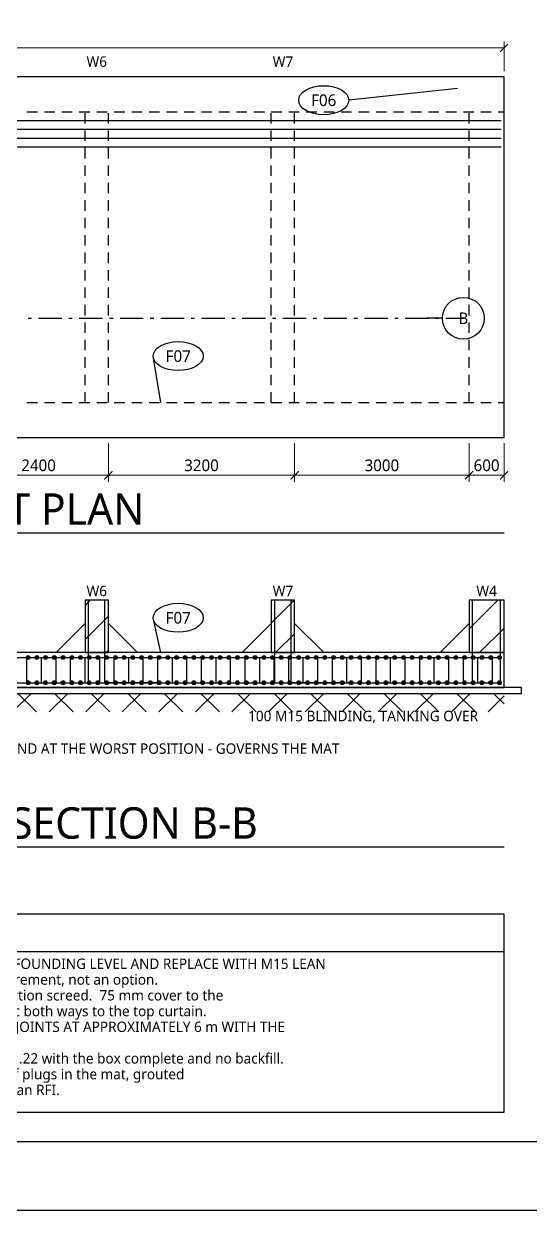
# Model space of a CAD drawing. Header units: millimetres. Extents: x 27 to 567, y 19 to 401.
# Drawn here: x 188.4 to 275.5, y 19.1 to 223.2 of the extents above; entities that cross this region are included whole.
import ezdxf
from ezdxf.enums import TextEntityAlignment as Align

# ---------------------------------------------------------------- set-up
doc = ezdxf.new("R2010")
doc.units = ezdxf.units.MM
for name, color, linetype in [('S-CALLOUT', 7, 'Continuous'), ('S-CENTER', 7, 'Continuous'), ('S-CONCRETE', 7, 'Continuous'), ('S-CONCRETE-THIN', 7, 'Continuous'), ('S-DIM', 7, 'Continuous'), ('S-EXISTING', 8, 'Continuous'), ('S-HATCH', 8, 'Continuous'), ('S-HIDDEN', 8, 'Continuous'), ('S-NOTE', 7, 'Continuous'), ('S-REBAR-MAIN', 1, 'Continuous'), ('S-REBAR-SEC', 1, 'Continuous'), ('S-REBAR-STIRRUP', 5, 'Continuous'), ('S-SECTION', 7, 'Continuous'), ('S-TABLE', 7, 'Continuous'), ('S-TEXT', 7, 'Continuous'), ('S-TITLE', 7, 'Continuous')]:
    doc.layers.add(name, color=color, linetype=linetype)
doc.styles.add('OpenSans', font='OpenSans-Regular.ttf')
doc.dimstyles.new('A2-DIM', dxfattribs={"dimtxt": 2, "dimasz": 1.4, "dimexe": 1.1, "dimexo": 1, "dimgap": 0.7, "dimtad": 1, "dimdec": 0, "dimtxsty": 'OpenSans', "dimblk": 'ARCHTICK', "dimcen": 2.5, "dimclrd": 7, "dimclre": 7, "dimclrt": 7, "dimazin": 3, "dimtfac": 1, "dimtmove": 0, "dimatfit": 3, "dimlwd": 13, "dimlwe": 13})

# ---------------------------------------------------------------- blocks, each defined once
blk = doc.blocks.new('A2-SECMARK')
at = {"layer": 'S-SECTION'}
blk.add_circle((0, 0), 3.6, dxfattribs=at)
blk = doc.blocks.new('_ARCHTICK')
at = {"color": 0, "linetype": 'BYBLOCK', "const_width": 0.15}
blk.add_lwpolyline([(-0.5, -0.5), (0.5, 0.5)], dxfattribs=at)

msp = doc.modelspace()

# ---------------------------------------------------------------- hatches: boundary and pattern name
at = {"layer": 'S-EXISTING'}
h = msp.add_hatch(dxfattribs=at)
h.set_pattern_fill('ANSI37', scale=1.4)
h.paths.add_polyline_path([(51, 108), (271, 108), (271, 104.8), (51, 104.8)])
at = {"layer": 'S-HATCH'}
h = msp.add_hatch(dxfattribs=at)
h.set_pattern_fill('ANSI31', scale=1.3)
h.paths.add_polyline_path([(199, 115), (203, 115), (203, 124), (199, 124)])
h = msp.add_hatch(dxfattribs=at)
h.set_pattern_fill('ANSI31', scale=1.3)
h.paths.add_polyline_path([(231, 115), (235, 115), (235, 124), (231, 124)])
h = msp.add_hatch(dxfattribs=at)
h.set_pattern_fill('ANSI31', scale=1.3)
h.paths.add_polyline_path([(265, 115), (271, 115), (271, 124), (265, 124)])
at = {"layer": 'S-REBAR-MAIN'}
for points in [[(189.52, 114.17), (189.496, 114.292), (189.426, 114.396), (189.322, 114.466), (189.2, 114.49), (189.078, 114.466), (188.974, 114.396), (188.904, 114.292), (188.88, 114.17), (188.904, 114.048), (188.974, 113.944), (189.078, 113.874), (189.2, 113.85), (189.322, 113.874), (189.426, 113.944), (189.496, 114.048)], [(191.02, 114.17), (190.996, 114.292), (190.926, 114.396), (190.822, 114.466), (190.7, 114.49), (190.578, 114.466), (190.474, 114.396), (190.404, 114.292), (190.38, 114.17), (190.404, 114.048), (190.474, 113.944), (190.578, 113.874), (190.7, 113.85), (190.822, 113.874), (190.926, 113.944), (190.996, 114.048)], [(192.52, 114.17), (192.496, 114.292), (192.426, 114.396), (192.322, 114.466), (192.2, 114.49), (192.078, 114.466), (191.974, 114.396), (191.904, 114.292), (191.88, 114.17), (191.904, 114.048), (191.974, 113.944), (192.078, 113.874), (192.2, 113.85), (192.322, 113.874), (192.426, 113.944), (192.496, 114.048)], [(194.02, 114.17), (193.996, 114.292), (193.926, 114.396), (193.822, 114.466), (193.7, 114.49), (193.578, 114.466), (193.474, 114.396), (193.404, 114.292), (193.38, 114.17), (193.404, 114.048), (193.474, 113.944), (193.578, 113.874), (193.7, 113.85), (193.822, 113.874), (193.926, 113.944), (193.996, 114.048)], [(195.52, 114.17), (195.496, 114.292), (195.426, 114.396), (195.322, 114.466), (195.2, 114.49), (195.078, 114.466), (194.974, 114.396), (194.904, 114.292), (194.88, 114.17), (194.904, 114.048), (194.974, 113.944), (195.078, 113.874), (195.2, 113.85), (195.322, 113.874), (195.426, 113.944), (195.496, 114.048)], [(197.02, 114.17), (196.996, 114.292), (196.926, 114.396), (196.822, 114.466), (196.7, 114.49), (196.578, 114.466), (196.474, 114.396), (196.404, 114.292), (196.38, 114.17), (196.404, 114.048), (196.474, 113.944), (196.578, 113.874), (196.7, 113.85), (196.822, 113.874), (196.926, 113.944), (196.996, 114.048)], [(198.52, 114.17), (198.496, 114.292), (198.426, 114.396), (198.322, 114.466), (198.2, 114.49), (198.078, 114.466), (197.974, 114.396), (197.904, 114.292), (197.88, 114.17), (197.904, 114.048), (197.974, 113.944), (198.078, 113.874), (198.2, 113.85), (198.322, 113.874), (198.426, 113.944), (198.496, 114.048)], [(200.02, 114.17), (199.996, 114.292), (199.926, 114.396), (199.822, 114.466), (199.7, 114.49), (199.578, 114.466), (199.474, 114.396), (199.404, 114.292), (199.38, 114.17), (199.404, 114.048), (199.474, 113.944), (199.578, 113.874), (199.7, 113.85), (199.822, 113.874), (199.926, 113.944), (199.996, 114.048)], [(201.52, 114.17), (201.496, 114.292), (201.426, 114.396), (201.322, 114.466), (201.2, 114.49), (201.078, 114.466), (200.974, 114.396), (200.904, 114.292), (200.88, 114.17), (200.904, 114.048), (200.974, 113.944), (201.078, 113.874), (201.2, 113.85), (201.322, 113.874), (201.426, 113.944), (201.496, 114.048)], [(203.02, 114.17), (202.996, 114.292), (202.926, 114.396), (202.822, 114.466), (202.7, 114.49), (202.578, 114.466), (202.474, 114.396), (202.404, 114.292), (202.38, 114.17), (202.404, 114.048), (202.474, 113.944), (202.578, 113.874), (202.7, 113.85), (202.822, 113.874), (202.926, 113.944), (202.996, 114.048)], [(204.52, 114.17), (204.496, 114.292), (204.426, 114.396), (204.322, 114.466), (204.2, 114.49), (204.078, 114.466), (203.974, 114.396), (203.904, 114.292), (203.88, 114.17), (203.904, 114.048), (203.974, 113.944), (204.078, 113.874), (204.2, 113.85), (204.322, 113.874), (204.426, 113.944), (204.496, 114.048)], [(206.02, 114.17), (205.996, 114.292), (205.926, 114.396), (205.822, 114.466), (205.7, 114.49), (205.578, 114.466), (205.474, 114.396), (205.404, 114.292), (205.38, 114.17), (205.404, 114.048), (205.474, 113.944), (205.578, 113.874), (205.7, 113.85), (205.822, 113.874), (205.926, 113.944), (205.996, 114.048)], [(207.52, 114.17), (207.496, 114.292), (207.426, 114.396), (207.322, 114.466), (207.2, 114.49), (207.078, 114.466), (206.974, 114.396), (206.904, 114.292), (206.88, 114.17), (206.904, 114.048), (206.974, 113.944), (207.078, 113.874), (207.2, 113.85), (207.322, 113.874), (207.426, 113.944), (207.496, 114.048)], [(209.02, 114.17), (208.996, 114.292), (208.926, 114.396), (208.822, 114.466), (208.7, 114.49), (208.578, 114.466), (208.474, 114.396), (208.404, 114.292), (208.38, 114.17), (208.404, 114.048), (208.474, 113.944), (208.578, 113.874), (208.7, 113.85), (208.822, 113.874), (208.926, 113.944), (208.996, 114.048)], [(210.52, 114.17), (210.496, 114.292), (210.426, 114.396), (210.322, 114.466), (210.2, 114.49), (210.078, 114.466), (209.974, 114.396), (209.904, 114.292), (209.88, 114.17), (209.904, 114.048), (209.974, 113.944), (210.078, 113.874), (210.2, 113.85), (210.322, 113.874), (210.426, 113.944), (210.496, 114.048)], [(212.02, 114.17), (211.996, 114.292), (211.926, 114.396), (211.822, 114.466), (211.7, 114.49), (211.578, 114.466), (211.474, 114.396), (211.404, 114.292), (211.38, 114.17), (211.404, 114.048), (211.474, 113.944), (211.578, 113.874), (211.7, 113.85), (211.822, 113.874), (211.926, 113.944), (211.996, 114.048)], [(213.52, 114.17), (213.496, 114.292), (213.426, 114.396), (213.322, 114.466), (213.2, 114.49), (213.078, 114.466), (212.974, 114.396), (212.904, 114.292), (212.88, 114.17), (212.904, 114.048), (212.974, 113.944), (213.078, 113.874), (213.2, 113.85), (213.322, 113.874), (213.426, 113.944), (213.496, 114.048)], [(215.02, 114.17), (214.996, 114.292), (214.926, 114.396), (214.822, 114.466), (214.7, 114.49), (214.578, 114.466), (214.474, 114.396), (214.404, 114.292), (214.38, 114.17), (214.404, 114.048), (214.474, 113.944), (214.578, 113.874), (214.7, 113.85), (214.822, 113.874), (214.926, 113.944), (214.996, 114.048)], [(216.52, 114.17), (216.496, 114.292), (216.426, 114.396), (216.322, 114.466), (216.2, 114.49), (216.078, 114.466), (215.974, 114.396), (215.904, 114.292), (215.88, 114.17), (215.904, 114.048), (215.974, 113.944), (216.078, 113.874), (216.2, 113.85), (216.322, 113.874), (216.426, 113.944), (216.496, 114.048)], [(218.02, 114.17), (217.996, 114.292), (217.926, 114.396), (217.822, 114.466), (217.7, 114.49), (217.578, 114.466), (217.474, 114.396), (217.404, 114.292), (217.38, 114.17), (217.404, 114.048), (217.474, 113.944), (217.578, 113.874), (217.7, 113.85), (217.822, 113.874), (217.926, 113.944), (217.996, 114.048)], [(219.52, 114.17), (219.496, 114.292), (219.426, 114.396), (219.322, 114.466), (219.2, 114.49), (219.078, 114.466), (218.974, 114.396), (218.904, 114.292), (218.88, 114.17), (218.904, 114.048), (218.974, 113.944), (219.078, 113.874), (219.2, 113.85), (219.322, 113.874), (219.426, 113.944), (219.496, 114.048)], [(221.02, 114.17), (220.996, 114.292), (220.926, 114.396), (220.822, 114.466), (220.7, 114.49), (220.578, 114.466), (220.474, 114.396), (220.404, 114.292), (220.38, 114.17), (220.404, 114.048), (220.474, 113.944), (220.578, 113.874), (220.7, 113.85), (220.822, 113.874), (220.926, 113.944), (220.996, 114.048)], [(222.52, 114.17), (222.496, 114.292), (222.426, 114.396), (222.322, 114.466), (222.2, 114.49), (222.078, 114.466), (221.974, 114.396), (221.904, 114.292), (221.88, 114.17), (221.904, 114.048), (221.974, 113.944), (222.078, 113.874), (222.2, 113.85), (222.322, 113.874), (222.426, 113.944), (222.496, 114.048)], [(224.02, 114.17), (223.996, 114.292), (223.926, 114.396), (223.822, 114.466), (223.7, 114.49), (223.578, 114.466), (223.474, 114.396), (223.404, 114.292), (223.38, 114.17), (223.404, 114.048), (223.474, 113.944), (223.578, 113.874), (223.7, 113.85), (223.822, 113.874), (223.926, 113.944), (223.996, 114.048)], [(225.52, 114.17), (225.496, 114.292), (225.426, 114.396), (225.322, 114.466), (225.2, 114.49), (225.078, 114.466), (224.974, 114.396), (224.904, 114.292), (224.88, 114.17), (224.904, 114.048), (224.974, 113.944), (225.078, 113.874), (225.2, 113.85), (225.322, 113.874), (225.426, 113.944), (225.496, 114.048)], [(227.02, 114.17), (226.996, 114.292), (226.926, 114.396), (226.822, 114.466), (226.7, 114.49), (226.578, 114.466), (226.474, 114.396), (226.404, 114.292), (226.38, 114.17), (226.404, 114.048), (226.474, 113.944), (226.578, 113.874), (226.7, 113.85), (226.822, 113.874), (226.926, 113.944), (226.996, 114.048)], [(228.52, 114.17), (228.496, 114.292), (228.426, 114.396), (228.322, 114.466), (228.2, 114.49), (228.078, 114.466), (227.974, 114.396), (227.904, 114.292), (227.88, 114.17), (227.904, 114.048), (227.974, 113.944), (228.078, 113.874), (228.2, 113.85), (228.322, 113.874), (228.426, 113.944), (228.496, 114.048)], [(230.02, 114.17), (229.996, 114.292), (229.926, 114.396), (229.822, 114.466), (229.7, 114.49), (229.578, 114.466), (229.474, 114.396), (229.404, 114.292), (229.38, 114.17), (229.404, 114.048), (229.474, 113.944), (229.578, 113.874), (229.7, 113.85), (229.822, 113.874), (229.926, 113.944), (229.996, 114.048)], [(231.52, 114.17), (231.496, 114.292), (231.426, 114.396), (231.322, 114.466), (231.2, 114.49), (231.078, 114.466), (230.974, 114.396), (230.904, 114.292), (230.88, 114.17), (230.904, 114.048), (230.974, 113.944), (231.078, 113.874), (231.2, 113.85), (231.322, 113.874), (231.426, 113.944), (231.496, 114.048)], [(233.02, 114.17), (232.996, 114.292), (232.926, 114.396), (232.822, 114.466), (232.7, 114.49), (232.578, 114.466), (232.474, 114.396), (232.404, 114.292), (232.38, 114.17), (232.404, 114.048), (232.474, 113.944), (232.578, 113.874), (232.7, 113.85), (232.822, 113.874), (232.926, 113.944), (232.996, 114.048)], [(234.52, 114.17), (234.496, 114.292), (234.426, 114.396), (234.322, 114.466), (234.2, 114.49), (234.078, 114.466), (233.974, 114.396), (233.904, 114.292), (233.88, 114.17), (233.904, 114.048), (233.974, 113.944), (234.078, 113.874), (234.2, 113.85), (234.322, 113.874), (234.426, 113.944), (234.496, 114.048)], [(236.02, 114.17), (235.996, 114.292), (235.926, 114.396), (235.822, 114.466), (235.7, 114.49), (235.578, 114.466), (235.474, 114.396), (235.404, 114.292), (235.38, 114.17), (235.404, 114.048), (235.474, 113.944), (235.578, 113.874), (235.7, 113.85), (235.822, 113.874), (235.926, 113.944), (235.996, 114.048)], [(237.52, 114.17), (237.496, 114.292), (237.426, 114.396), (237.322, 114.466), (237.2, 114.49), (237.078, 114.466), (236.974, 114.396), (236.904, 114.292), (236.88, 114.17), (236.904, 114.048), (236.974, 113.944), (237.078, 113.874), (237.2, 113.85), (237.322, 113.874), (237.426, 113.944), (237.496, 114.048)], [(239.02, 114.17), (238.996, 114.292), (238.926, 114.396), (238.822, 114.466), (238.7, 114.49), (238.578, 114.466), (238.474, 114.396), (238.404, 114.292), (238.38, 114.17), (238.404, 114.048), (238.474, 113.944), (238.578, 113.874), (238.7, 113.85), (238.822, 113.874), (238.926, 113.944), (238.996, 114.048)], [(240.52, 114.17), (240.496, 114.292), (240.426, 114.396), (240.322, 114.466), (240.2, 114.49), (240.078, 114.466), (239.974, 114.396), (239.904, 114.292), (239.88, 114.17), (239.904, 114.048), (239.974, 113.944), (240.078, 113.874), (240.2, 113.85), (240.322, 113.874), (240.426, 113.944), (240.496, 114.048)], [(242.02, 114.17), (241.996, 114.292), (241.926, 114.396), (241.822, 114.466), (241.7, 114.49), (241.578, 114.466), (241.474, 114.396), (241.404, 114.292), (241.38, 114.17), (241.404, 114.048), (241.474, 113.944), (241.578, 113.874), (241.7, 113.85), (241.822, 113.874), (241.926, 113.944), (241.996, 114.048)], [(243.52, 114.17), (243.496, 114.292), (243.426, 114.396), (243.322, 114.466), (243.2, 114.49), (243.078, 114.466), (242.974, 114.396), (242.904, 114.292), (242.88, 114.17), (242.904, 114.048), (242.974, 113.944), (243.078, 113.874), (243.2, 113.85), (243.322, 113.874), (243.426, 113.944), (243.496, 114.048)], [(245.02, 114.17), (244.996, 114.292), (244.926, 114.396), (244.822, 114.466), (244.7, 114.49), (244.578, 114.466), (244.474, 114.396), (244.404, 114.292), (244.38, 114.17), (244.404, 114.048), (244.474, 113.944), (244.578, 113.874), (244.7, 113.85), (244.822, 113.874), (244.926, 113.944), (244.996, 114.048)], [(246.52, 114.17), (246.496, 114.292), (246.426, 114.396), (246.322, 114.466), (246.2, 114.49), (246.078, 114.466), (245.974, 114.396), (245.904, 114.292), (245.88, 114.17), (245.904, 114.048), (245.974, 113.944), (246.078, 113.874), (246.2, 113.85), (246.322, 113.874), (246.426, 113.944), (246.496, 114.048)], [(248.02, 114.17), (247.996, 114.292), (247.926, 114.396), (247.822, 114.466), (247.7, 114.49), (247.578, 114.466), (247.474, 114.396), (247.404, 114.292), (247.38, 114.17), (247.404, 114.048), (247.474, 113.944), (247.578, 113.874), (247.7, 113.85), (247.822, 113.874), (247.926, 113.944), (247.996, 114.048)], [(249.52, 114.17), (249.496, 114.292), (249.426, 114.396), (249.322, 114.466), (249.2, 114.49), (249.078, 114.466), (248.974, 114.396), (248.904, 114.292), (248.88, 114.17), (248.904, 114.048), (248.974, 113.944), (249.078, 113.874), (249.2, 113.85), (249.322, 113.874), (249.426, 113.944), (249.496, 114.048)], [(251.02, 114.17), (250.996, 114.292), (250.926, 114.396), (250.822, 114.466), (250.7, 114.49), (250.578, 114.466), (250.474, 114.396), (250.404, 114.292), (250.38, 114.17), (250.404, 114.048), (250.474, 113.944), (250.578, 113.874), (250.7, 113.85), (250.822, 113.874), (250.926, 113.944), (250.996, 114.048)], [(252.52, 114.17), (252.496, 114.292), (252.426, 114.396), (252.322, 114.466), (252.2, 114.49), (252.078, 114.466), (251.974, 114.396), (251.904, 114.292), (251.88, 114.17), (251.904, 114.048), (251.974, 113.944), (252.078, 113.874), (252.2, 113.85), (252.322, 113.874), (252.426, 113.944), (252.496, 114.048)], [(254.02, 114.17), (253.996, 114.292), (253.926, 114.396), (253.822, 114.466), (253.7, 114.49), (253.578, 114.466), (253.474, 114.396), (253.404, 114.292), (253.38, 114.17), (253.404, 114.048), (253.474, 113.944), (253.578, 113.874), (253.7, 113.85), (253.822, 113.874), (253.926, 113.944), (253.996, 114.048)], [(255.52, 114.17), (255.496, 114.292), (255.426, 114.396), (255.322, 114.466), (255.2, 114.49), (255.078, 114.466), (254.974, 114.396), (254.904, 114.292), (254.88, 114.17), (254.904, 114.048), (254.974, 113.944), (255.078, 113.874), (255.2, 113.85), (255.322, 113.874), (255.426, 113.944), (255.496, 114.048)], [(257.02, 114.17), (256.996, 114.292), (256.926, 114.396), (256.822, 114.466), (256.7, 114.49), (256.578, 114.466), (256.474, 114.396), (256.404, 114.292), (256.38, 114.17), (256.404, 114.048), (256.474, 113.944), (256.578, 113.874), (256.7, 113.85), (256.822, 113.874), (256.926, 113.944), (256.996, 114.048)], [(258.52, 114.17), (258.496, 114.292), (258.426, 114.396), (258.322, 114.466), (258.2, 114.49), (258.078, 114.466), (257.974, 114.396), (257.904, 114.292), (257.88, 114.17), (257.904, 114.048), (257.974, 113.944), (258.078, 113.874), (258.2, 113.85), (258.322, 113.874), (258.426, 113.944), (258.496, 114.048)], [(260.02, 114.17), (259.996, 114.292), (259.926, 114.396), (259.822, 114.466), (259.7, 114.49), (259.578, 114.466), (259.474, 114.396), (259.404, 114.292), (259.38, 114.17), (259.404, 114.048), (259.474, 113.944), (259.578, 113.874), (259.7, 113.85), (259.822, 113.874), (259.926, 113.944), (259.996, 114.048)], [(261.52, 114.17), (261.496, 114.292), (261.426, 114.396), (261.322, 114.466), (261.2, 114.49), (261.078, 114.466), (260.974, 114.396), (260.904, 114.292), (260.88, 114.17), (260.904, 114.048), (260.974, 113.944), (261.078, 113.874), (261.2, 113.85), (261.322, 113.874), (261.426, 113.944), (261.496, 114.048)], [(263.02, 114.17), (262.996, 114.292), (262.926, 114.396), (262.822, 114.466), (262.7, 114.49), (262.578, 114.466), (262.474, 114.396), (262.404, 114.292), (262.38, 114.17), (262.404, 114.048), (262.474, 113.944), (262.578, 113.874), (262.7, 113.85), (262.822, 113.874), (262.926, 113.944), (262.996, 114.048)], [(264.52, 114.17), (264.496, 114.292), (264.426, 114.396), (264.322, 114.466), (264.2, 114.49), (264.078, 114.466), (263.974, 114.396), (263.904, 114.292), (263.88, 114.17), (263.904, 114.048), (263.974, 113.944), (264.078, 113.874), (264.2, 113.85), (264.322, 113.874), (264.426, 113.944), (264.496, 114.048)], [(266.02, 114.17), (265.996, 114.292), (265.926, 114.396), (265.822, 114.466), (265.7, 114.49), (265.578, 114.466), (265.474, 114.396), (265.404, 114.292), (265.38, 114.17), (265.404, 114.048), (265.474, 113.944), (265.578, 113.874), (265.7, 113.85), (265.822, 113.874), (265.926, 113.944), (265.996, 114.048)], [(267.52, 114.17), (267.496, 114.292), (267.426, 114.396), (267.322, 114.466), (267.2, 114.49), (267.078, 114.466), (266.974, 114.396), (266.904, 114.292), (266.88, 114.17), (266.904, 114.048), (266.974, 113.944), (267.078, 113.874), (267.2, 113.85), (267.322, 113.874), (267.426, 113.944), (267.496, 114.048)], [(269.02, 114.17), (268.996, 114.292), (268.926, 114.396), (268.822, 114.466), (268.7, 114.49), (268.578, 114.466), (268.474, 114.396), (268.404, 114.292), (268.38, 114.17), (268.404, 114.048), (268.474, 113.944), (268.578, 113.874), (268.7, 113.85), (268.822, 113.874), (268.926, 113.944), (268.996, 114.048)], [(270.52, 114.17), (270.496, 114.292), (270.426, 114.396), (270.322, 114.466), (270.2, 114.49), (270.078, 114.466), (269.974, 114.396), (269.904, 114.292), (269.88, 114.17), (269.904, 114.048), (269.974, 113.944), (270.078, 113.874), (270.2, 113.85), (270.322, 113.874), (270.426, 113.944), (270.496, 114.048)], [(189.52, 109.83), (189.496, 109.952), (189.426, 110.056), (189.322, 110.126), (189.2, 110.15), (189.078, 110.126), (188.974, 110.056), (188.904, 109.952), (188.88, 109.83), (188.904, 109.708), (188.974, 109.604), (189.078, 109.534), (189.2, 109.51), (189.322, 109.534), (189.426, 109.604), (189.496, 109.708)], [(191.02, 109.83), (190.996, 109.952), (190.926, 110.056), (190.822, 110.126), (190.7, 110.15), (190.578, 110.126), (190.474, 110.056), (190.404, 109.952), (190.38, 109.83), (190.404, 109.708), (190.474, 109.604), (190.578, 109.534), (190.7, 109.51), (190.822, 109.534), (190.926, 109.604), (190.996, 109.708)], [(192.52, 109.83), (192.496, 109.952), (192.426, 110.056), (192.322, 110.126), (192.2, 110.15), (192.078, 110.126), (191.974, 110.056), (191.904, 109.952), (191.88, 109.83), (191.904, 109.708), (191.974, 109.604), (192.078, 109.534), (192.2, 109.51), (192.322, 109.534), (192.426, 109.604), (192.496, 109.708)], [(194.02, 109.83), (193.996, 109.952), (193.926, 110.056), (193.822, 110.126), (193.7, 110.15), (193.578, 110.126), (193.474, 110.056), (193.404, 109.952), (193.38, 109.83), (193.404, 109.708), (193.474, 109.604), (193.578, 109.534), (193.7, 109.51), (193.822, 109.534), (193.926, 109.604), (193.996, 109.708)], [(195.52, 109.83), (195.496, 109.952), (195.426, 110.056), (195.322, 110.126), (195.2, 110.15), (195.078, 110.126), (194.974, 110.056), (194.904, 109.952), (194.88, 109.83), (194.904, 109.708), (194.974, 109.604), (195.078, 109.534), (195.2, 109.51), (195.322, 109.534), (195.426, 109.604), (195.496, 109.708)], [(197.02, 109.83), (196.996, 109.952), (196.926, 110.056), (196.822, 110.126), (196.7, 110.15), (196.578, 110.126), (196.474, 110.056), (196.404, 109.952), (196.38, 109.83), (196.404, 109.708), (196.474, 109.604), (196.578, 109.534), (196.7, 109.51), (196.822, 109.534), (196.926, 109.604), (196.996, 109.708)], [(198.52, 109.83), (198.496, 109.952), (198.426, 110.056), (198.322, 110.126), (198.2, 110.15), (198.078, 110.126), (197.974, 110.056), (197.904, 109.952), (197.88, 109.83), (197.904, 109.708), (197.974, 109.604), (198.078, 109.534), (198.2, 109.51), (198.322, 109.534), (198.426, 109.604), (198.496, 109.708)], [(200.02, 109.83), (199.996, 109.952), (199.926, 110.056), (199.822, 110.126), (199.7, 110.15), (199.578, 110.126), (199.474, 110.056), (199.404, 109.952), (199.38, 109.83), (199.404, 109.708), (199.474, 109.604), (199.578, 109.534), (199.7, 109.51), (199.822, 109.534), (199.926, 109.604), (199.996, 109.708)], [(201.52, 109.83), (201.496, 109.952), (201.426, 110.056), (201.322, 110.126), (201.2, 110.15), (201.078, 110.126), (200.974, 110.056), (200.904, 109.952), (200.88, 109.83), (200.904, 109.708), (200.974, 109.604), (201.078, 109.534), (201.2, 109.51), (201.322, 109.534), (201.426, 109.604), (201.496, 109.708)], [(203.02, 109.83), (202.996, 109.952), (202.926, 110.056), (202.822, 110.126), (202.7, 110.15), (202.578, 110.126), (202.474, 110.056), (202.404, 109.952), (202.38, 109.83), (202.404, 109.708), (202.474, 109.604), (202.578, 109.534), (202.7, 109.51), (202.822, 109.534), (202.926, 109.604), (202.996, 109.708)], [(204.52, 109.83), (204.496, 109.952), (204.426, 110.056), (204.322, 110.126), (204.2, 110.15), (204.078, 110.126), (203.974, 110.056), (203.904, 109.952), (203.88, 109.83), (203.904, 109.708), (203.974, 109.604), (204.078, 109.534), (204.2, 109.51), (204.322, 109.534), (204.426, 109.604), (204.496, 109.708)], [(206.02, 109.83), (205.996, 109.952), (205.926, 110.056), (205.822, 110.126), (205.7, 110.15), (205.578, 110.126), (205.474, 110.056), (205.404, 109.952), (205.38, 109.83), (205.404, 109.708), (205.474, 109.604), (205.578, 109.534), (205.7, 109.51), (205.822, 109.534), (205.926, 109.604), (205.996, 109.708)], [(207.52, 109.83), (207.496, 109.952), (207.426, 110.056), (207.322, 110.126), (207.2, 110.15), (207.078, 110.126), (206.974, 110.056), (206.904, 109.952), (206.88, 109.83), (206.904, 109.708), (206.974, 109.604), (207.078, 109.534), (207.2, 109.51), (207.322, 109.534), (207.426, 109.604), (207.496, 109.708)], [(209.02, 109.83), (208.996, 109.952), (208.926, 110.056), (208.822, 110.126), (208.7, 110.15), (208.578, 110.126), (208.474, 110.056), (208.404, 109.952), (208.38, 109.83), (208.404, 109.708), (208.474, 109.604), (208.578, 109.534), (208.7, 109.51), (208.822, 109.534), (208.926, 109.604), (208.996, 109.708)], [(210.52, 109.83), (210.496, 109.952), (210.426, 110.056), (210.322, 110.126), (210.2, 110.15), (210.078, 110.126), (209.974, 110.056), (209.904, 109.952), (209.88, 109.83), (209.904, 109.708), (209.974, 109.604), (210.078, 109.534), (210.2, 109.51), (210.322, 109.534), (210.426, 109.604), (210.496, 109.708)], [(212.02, 109.83), (211.996, 109.952), (211.926, 110.056), (211.822, 110.126), (211.7, 110.15), (211.578, 110.126), (211.474, 110.056), (211.404, 109.952), (211.38, 109.83), (211.404, 109.708), (211.474, 109.604), (211.578, 109.534), (211.7, 109.51), (211.822, 109.534), (211.926, 109.604), (211.996, 109.708)], [(213.52, 109.83), (213.496, 109.952), (213.426, 110.056), (213.322, 110.126), (213.2, 110.15), (213.078, 110.126), (212.974, 110.056), (212.904, 109.952), (212.88, 109.83), (212.904, 109.708), (212.974, 109.604), (213.078, 109.534), (213.2, 109.51), (213.322, 109.534), (213.426, 109.604), (213.496, 109.708)], [(215.02, 109.83), (214.996, 109.952), (214.926, 110.056), (214.822, 110.126), (214.7, 110.15), (214.578, 110.126), (214.474, 110.056), (214.404, 109.952), (214.38, 109.83), (214.404, 109.708), (214.474, 109.604), (214.578, 109.534), (214.7, 109.51), (214.822, 109.534), (214.926, 109.604), (214.996, 109.708)], [(216.52, 109.83), (216.496, 109.952), (216.426, 110.056), (216.322, 110.126), (216.2, 110.15), (216.078, 110.126), (215.974, 110.056), (215.904, 109.952), (215.88, 109.83), (215.904, 109.708), (215.974, 109.604), (216.078, 109.534), (216.2, 109.51), (216.322, 109.534), (216.426, 109.604), (216.496, 109.708)], [(218.02, 109.83), (217.996, 109.952), (217.926, 110.056), (217.822, 110.126), (217.7, 110.15), (217.578, 110.126), (217.474, 110.056), (217.404, 109.952), (217.38, 109.83), (217.404, 109.708), (217.474, 109.604), (217.578, 109.534), (217.7, 109.51), (217.822, 109.534), (217.926, 109.604), (217.996, 109.708)], [(219.52, 109.83), (219.496, 109.952), (219.426, 110.056), (219.322, 110.126), (219.2, 110.15), (219.078, 110.126), (218.974, 110.056), (218.904, 109.952), (218.88, 109.83), (218.904, 109.708), (218.974, 109.604), (219.078, 109.534), (219.2, 109.51), (219.322, 109.534), (219.426, 109.604), (219.496, 109.708)], [(221.02, 109.83), (220.996, 109.952), (220.926, 110.056), (220.822, 110.126), (220.7, 110.15), (220.578, 110.126), (220.474, 110.056), (220.404, 109.952), (220.38, 109.83), (220.404, 109.708), (220.474, 109.604), (220.578, 109.534), (220.7, 109.51), (220.822, 109.534), (220.926, 109.604), (220.996, 109.708)], [(222.52, 109.83), (222.496, 109.952), (222.426, 110.056), (222.322, 110.126), (222.2, 110.15), (222.078, 110.126), (221.974, 110.056), (221.904, 109.952), (221.88, 109.83), (221.904, 109.708), (221.974, 109.604), (222.078, 109.534), (222.2, 109.51), (222.322, 109.534), (222.426, 109.604), (222.496, 109.708)], [(224.02, 109.83), (223.996, 109.952), (223.926, 110.056), (223.822, 110.126), (223.7, 110.15), (223.578, 110.126), (223.474, 110.056), (223.404, 109.952), (223.38, 109.83), (223.404, 109.708), (223.474, 109.604), (223.578, 109.534), (223.7, 109.51), (223.822, 109.534), (223.926, 109.604), (223.996, 109.708)], [(225.52, 109.83), (225.496, 109.952), (225.426, 110.056), (225.322, 110.126), (225.2, 110.15), (225.078, 110.126), (224.974, 110.056), (224.904, 109.952), (224.88, 109.83), (224.904, 109.708), (224.974, 109.604), (225.078, 109.534), (225.2, 109.51), (225.322, 109.534), (225.426, 109.604), (225.496, 109.708)], [(227.02, 109.83), (226.996, 109.952), (226.926, 110.056), (226.822, 110.126), (226.7, 110.15), (226.578, 110.126), (226.474, 110.056), (226.404, 109.952), (226.38, 109.83), (226.404, 109.708), (226.474, 109.604), (226.578, 109.534), (226.7, 109.51), (226.822, 109.534), (226.926, 109.604), (226.996, 109.708)], [(228.52, 109.83), (228.496, 109.952), (228.426, 110.056), (228.322, 110.126), (228.2, 110.15), (228.078, 110.126), (227.974, 110.056), (227.904, 109.952), (227.88, 109.83), (227.904, 109.708), (227.974, 109.604), (228.078, 109.534), (228.2, 109.51), (228.322, 109.534), (228.426, 109.604), (228.496, 109.708)], [(230.02, 109.83), (229.996, 109.952), (229.926, 110.056), (229.822, 110.126), (229.7, 110.15), (229.578, 110.126), (229.474, 110.056), (229.404, 109.952), (229.38, 109.83), (229.404, 109.708), (229.474, 109.604), (229.578, 109.534), (229.7, 109.51), (229.822, 109.534), (229.926, 109.604), (229.996, 109.708)], [(231.52, 109.83), (231.496, 109.952), (231.426, 110.056), (231.322, 110.126), (231.2, 110.15), (231.078, 110.126), (230.974, 110.056), (230.904, 109.952), (230.88, 109.83), (230.904, 109.708), (230.974, 109.604), (231.078, 109.534), (231.2, 109.51), (231.322, 109.534), (231.426, 109.604), (231.496, 109.708)], [(233.02, 109.83), (232.996, 109.952), (232.926, 110.056), (232.822, 110.126), (232.7, 110.15), (232.578, 110.126), (232.474, 110.056), (232.404, 109.952), (232.38, 109.83), (232.404, 109.708), (232.474, 109.604), (232.578, 109.534), (232.7, 109.51), (232.822, 109.534), (232.926, 109.604), (232.996, 109.708)], [(234.52, 109.83), (234.496, 109.952), (234.426, 110.056), (234.322, 110.126), (234.2, 110.15), (234.078, 110.126), (233.974, 110.056), (233.904, 109.952), (233.88, 109.83), (233.904, 109.708), (233.974, 109.604), (234.078, 109.534), (234.2, 109.51), (234.322, 109.534), (234.426, 109.604), (234.496, 109.708)], [(236.02, 109.83), (235.996, 109.952), (235.926, 110.056), (235.822, 110.126), (235.7, 110.15), (235.578, 110.126), (235.474, 110.056), (235.404, 109.952), (235.38, 109.83), (235.404, 109.708), (235.474, 109.604), (235.578, 109.534), (235.7, 109.51), (235.822, 109.534), (235.926, 109.604), (235.996, 109.708)], [(237.52, 109.83), (237.496, 109.952), (237.426, 110.056), (237.322, 110.126), (237.2, 110.15), (237.078, 110.126), (236.974, 110.056), (236.904, 109.952), (236.88, 109.83), (236.904, 109.708), (236.974, 109.604), (237.078, 109.534), (237.2, 109.51), (237.322, 109.534), (237.426, 109.604), (237.496, 109.708)], [(239.02, 109.83), (238.996, 109.952), (238.926, 110.056), (238.822, 110.126), (238.7, 110.15), (238.578, 110.126), (238.474, 110.056), (238.404, 109.952), (238.38, 109.83), (238.404, 109.708), (238.474, 109.604), (238.578, 109.534), (238.7, 109.51), (238.822, 109.534), (238.926, 109.604), (238.996, 109.708)], [(240.52, 109.83), (240.496, 109.952), (240.426, 110.056), (240.322, 110.126), (240.2, 110.15), (240.078, 110.126), (239.974, 110.056), (239.904, 109.952), (239.88, 109.83), (239.904, 109.708), (239.974, 109.604), (240.078, 109.534), (240.2, 109.51), (240.322, 109.534), (240.426, 109.604), (240.496, 109.708)], [(242.02, 109.83), (241.996, 109.952), (241.926, 110.056), (241.822, 110.126), (241.7, 110.15), (241.578, 110.126), (241.474, 110.056), (241.404, 109.952), (241.38, 109.83), (241.404, 109.708), (241.474, 109.604), (241.578, 109.534), (241.7, 109.51), (241.822, 109.534), (241.926, 109.604), (241.996, 109.708)], [(243.52, 109.83), (243.496, 109.952), (243.426, 110.056), (243.322, 110.126), (243.2, 110.15), (243.078, 110.126), (242.974, 110.056), (242.904, 109.952), (242.88, 109.83), (242.904, 109.708), (242.974, 109.604), (243.078, 109.534), (243.2, 109.51), (243.322, 109.534), (243.426, 109.604), (243.496, 109.708)], [(245.02, 109.83), (244.996, 109.952), (244.926, 110.056), (244.822, 110.126), (244.7, 110.15), (244.578, 110.126), (244.474, 110.056), (244.404, 109.952), (244.38, 109.83), (244.404, 109.708), (244.474, 109.604), (244.578, 109.534), (244.7, 109.51), (244.822, 109.534), (244.926, 109.604), (244.996, 109.708)], [(246.52, 109.83), (246.496, 109.952), (246.426, 110.056), (246.322, 110.126), (246.2, 110.15), (246.078, 110.126), (245.974, 110.056), (245.904, 109.952), (245.88, 109.83), (245.904, 109.708), (245.974, 109.604), (246.078, 109.534), (246.2, 109.51), (246.322, 109.534), (246.426, 109.604), (246.496, 109.708)], [(248.02, 109.83), (247.996, 109.952), (247.926, 110.056), (247.822, 110.126), (247.7, 110.15), (247.578, 110.126), (247.474, 110.056), (247.404, 109.952), (247.38, 109.83), (247.404, 109.708), (247.474, 109.604), (247.578, 109.534), (247.7, 109.51), (247.822, 109.534), (247.926, 109.604), (247.996, 109.708)], [(249.52, 109.83), (249.496, 109.952), (249.426, 110.056), (249.322, 110.126), (249.2, 110.15), (249.078, 110.126), (248.974, 110.056), (248.904, 109.952), (248.88, 109.83), (248.904, 109.708), (248.974, 109.604), (249.078, 109.534), (249.2, 109.51), (249.322, 109.534), (249.426, 109.604), (249.496, 109.708)], [(251.02, 109.83), (250.996, 109.952), (250.926, 110.056), (250.822, 110.126), (250.7, 110.15), (250.578, 110.126), (250.474, 110.056), (250.404, 109.952), (250.38, 109.83), (250.404, 109.708), (250.474, 109.604), (250.578, 109.534), (250.7, 109.51), (250.822, 109.534), (250.926, 109.604), (250.996, 109.708)], [(252.52, 109.83), (252.496, 109.952), (252.426, 110.056), (252.322, 110.126), (252.2, 110.15), (252.078, 110.126), (251.974, 110.056), (251.904, 109.952), (251.88, 109.83), (251.904, 109.708), (251.974, 109.604), (252.078, 109.534), (252.2, 109.51), (252.322, 109.534), (252.426, 109.604), (252.496, 109.708)], [(254.02, 109.83), (253.996, 109.952), (253.926, 110.056), (253.822, 110.126), (253.7, 110.15), (253.578, 110.126), (253.474, 110.056), (253.404, 109.952), (253.38, 109.83), (253.404, 109.708), (253.474, 109.604), (253.578, 109.534), (253.7, 109.51), (253.822, 109.534), (253.926, 109.604), (253.996, 109.708)], [(255.52, 109.83), (255.496, 109.952), (255.426, 110.056), (255.322, 110.126), (255.2, 110.15), (255.078, 110.126), (254.974, 110.056), (254.904, 109.952), (254.88, 109.83), (254.904, 109.708), (254.974, 109.604), (255.078, 109.534), (255.2, 109.51), (255.322, 109.534), (255.426, 109.604), (255.496, 109.708)], [(257.02, 109.83), (256.996, 109.952), (256.926, 110.056), (256.822, 110.126), (256.7, 110.15), (256.578, 110.126), (256.474, 110.056), (256.404, 109.952), (256.38, 109.83), (256.404, 109.708), (256.474, 109.604), (256.578, 109.534), (256.7, 109.51), (256.822, 109.534), (256.926, 109.604), (256.996, 109.708)], [(258.52, 109.83), (258.496, 109.952), (258.426, 110.056), (258.322, 110.126), (258.2, 110.15), (258.078, 110.126), (257.974, 110.056), (257.904, 109.952), (257.88, 109.83), (257.904, 109.708), (257.974, 109.604), (258.078, 109.534), (258.2, 109.51), (258.322, 109.534), (258.426, 109.604), (258.496, 109.708)], [(260.02, 109.83), (259.996, 109.952), (259.926, 110.056), (259.822, 110.126), (259.7, 110.15), (259.578, 110.126), (259.474, 110.056), (259.404, 109.952), (259.38, 109.83), (259.404, 109.708), (259.474, 109.604), (259.578, 109.534), (259.7, 109.51), (259.822, 109.534), (259.926, 109.604), (259.996, 109.708)], [(261.52, 109.83), (261.496, 109.952), (261.426, 110.056), (261.322, 110.126), (261.2, 110.15), (261.078, 110.126), (260.974, 110.056), (260.904, 109.952), (260.88, 109.83), (260.904, 109.708), (260.974, 109.604), (261.078, 109.534), (261.2, 109.51), (261.322, 109.534), (261.426, 109.604), (261.496, 109.708)], [(263.02, 109.83), (262.996, 109.952), (262.926, 110.056), (262.822, 110.126), (262.7, 110.15), (262.578, 110.126), (262.474, 110.056), (262.404, 109.952), (262.38, 109.83), (262.404, 109.708), (262.474, 109.604), (262.578, 109.534), (262.7, 109.51), (262.822, 109.534), (262.926, 109.604), (262.996, 109.708)], [(264.52, 109.83), (264.496, 109.952), (264.426, 110.056), (264.322, 110.126), (264.2, 110.15), (264.078, 110.126), (263.974, 110.056), (263.904, 109.952), (263.88, 109.83), (263.904, 109.708), (263.974, 109.604), (264.078, 109.534), (264.2, 109.51), (264.322, 109.534), (264.426, 109.604), (264.496, 109.708)], [(266.02, 109.83), (265.996, 109.952), (265.926, 110.056), (265.822, 110.126), (265.7, 110.15), (265.578, 110.126), (265.474, 110.056), (265.404, 109.952), (265.38, 109.83), (265.404, 109.708), (265.474, 109.604), (265.578, 109.534), (265.7, 109.51), (265.822, 109.534), (265.926, 109.604), (265.996, 109.708)], [(267.52, 109.83), (267.496, 109.952), (267.426, 110.056), (267.322, 110.126), (267.2, 110.15), (267.078, 110.126), (266.974, 110.056), (266.904, 109.952), (266.88, 109.83), (266.904, 109.708), (266.974, 109.604), (267.078, 109.534), (267.2, 109.51), (267.322, 109.534), (267.426, 109.604), (267.496, 109.708)], [(269.02, 109.83), (268.996, 109.952), (268.926, 110.056), (268.822, 110.126), (268.7, 110.15), (268.578, 110.126), (268.474, 110.056), (268.404, 109.952), (268.38, 109.83), (268.404, 109.708), (268.474, 109.604), (268.578, 109.534), (268.7, 109.51), (268.822, 109.534), (268.926, 109.604), (268.996, 109.708)], [(270.52, 109.83), (270.496, 109.952), (270.426, 110.056), (270.322, 110.126), (270.2, 110.15), (270.078, 110.126), (269.974, 110.056), (269.904, 109.952), (269.88, 109.83), (269.904, 109.708), (269.974, 109.604), (270.078, 109.534), (270.2, 109.51), (270.322, 109.534), (270.426, 109.604), (270.496, 109.708)]]:
    msp.add_hatch(color=1, dxfattribs=at).paths.add_polyline_path(points)

# ---------------------------------------------------------------- linework, layer by layer
at = {"layer": 'S-CALLOUT'}
for p, q in [((263, 212), (244.3, 210)), ((212, 158), (210.7, 166)), ((212, 115), (210.7, 121))]:
    msp.add_line(p, q, dxfattribs=at)
for centre in [(240, 210), (215, 166), (215, 121)]:
    msp.add_ellipse(centre, major_axis=(4.3, 0), ratio=0.5813953, dxfattribs=at)
at = {"layer": 'S-CENTER'}
for p, q in [((189.2, 172.5), (189.8, 172.5)), ((191, 172.5), (195, 172.5)), ((196.2, 172.5), (196.8, 172.5)), ((198, 172.5), (202, 172.5)), ((203.2, 172.5), (203.8, 172.5)), ((205, 172.5), (209, 172.5)), ((210.2, 172.5), (210.8, 172.5)), ((212, 172.5), (216, 172.5)), ((217.2, 172.5), (217.8, 172.5)), ((219, 172.5), (223, 172.5)), ((224.2, 172.5), (224.8, 172.5)), ((226, 172.5), (230, 172.5)), ((231.2, 172.5), (231.8, 172.5)), ((233, 172.5), (237, 172.5)), ((238.2, 172.5), (238.8, 172.5)), ((240, 172.5), (244, 172.5)), ((245.2, 172.5), (245.8, 172.5)), ((247, 172.5), (251, 172.5)), ((252.2, 172.5), (252.8, 172.5)), ((254, 172.5), (258, 172.5)), ((259.2, 172.5), (259.8, 172.5)), ((261, 172.5), (264, 172.5))]:
    msp.add_line(p, q, dxfattribs=at)
at = {"layer": 'S-CONCRETE'}
for p, q in [((194, 115), (199, 120)), ((208, 115), (203, 120)), ((226, 115), (231, 120)), ((240, 115), (235, 120)), ((260, 115), (265, 120))]:
    msp.add_line(p, q, dxfattribs=at)
for points in [[(51, 152), (271, 152), (271, 214), (51, 214)], [(199, 115), (203, 115), (203, 124), (199, 124)], [(231, 115), (235, 115), (235, 124), (231, 124)], [(265, 115), (271, 115), (271, 124), (265, 124)], [(176.7, 109), (271, 109), (271, 115), (176.7, 115)]]:
    msp.add_lwpolyline(points, close=True, dxfattribs=at)
at = {"layer": 'S-CONCRETE-THIN'}
msp.add_lwpolyline([(48, 108), (274, 108), (274, 109), (48, 109)], close=True, dxfattribs=at)
at = {"layer": 'S-HIDDEN'}
for p, q in [((189, 208), (190.8, 208)), ((192, 208), (193.8, 208)), ((195, 208), (196.8, 208)), ((198, 208), (199.8, 208)), ((199, 206), (199, 207.8)), ((201, 208), (202.8, 208)), ((203, 206), (203, 207.8)), ((204, 208), (205.8, 208)), ((207, 208), (208.8, 208)), ((210, 208), (211.8, 208)), ((213, 208), (214.8, 208)), ((216, 208), (217.8, 208)), ((219, 208), (220.8, 208)), ((222, 208), (223.8, 208)), ((225, 208), (226.8, 208)), ((228, 208), (229.8, 208)), ((231, 208), (232.8, 208)), ((231, 206), (231, 207.8)), ((234, 208), (235.8, 208)), ((235, 206), (235, 207.8)), ((237, 208), (238.8, 208)), ((240, 208), (241.8, 208)), ((243, 208), (244.8, 208)), ((246, 208), (247.8, 208)), ((249, 208), (250.8, 208)), ((252, 208), (253.8, 208)), ((255, 208), (256.8, 208)), ((258, 208), (259.8, 208)), ((261, 208), (262.8, 208)), ((264, 208), (265.8, 208)), ((265, 206), (265, 207.8)), ((267, 208), (268.8, 208)), ((270, 208), (271, 208)), ((199, 203), (199, 204.8)), ((203, 203), (203, 204.8)), ((231, 203), (231, 204.8)), ((235, 203), (235, 204.8)), ((265, 203), (265, 204.8)), ((199, 200), (199, 201.8)), ((203, 200), (203, 201.8)), ((231, 200), (231, 201.8)), ((235, 200), (235, 201.8)), ((265, 200), (265, 201.8)), ((199, 197), (199, 198.8)), ((203, 197), (203, 198.8)), ((231, 197), (231, 198.8)), ((235, 197), (235, 198.8)), ((265, 197), (265, 198.8)), ((199, 194), (199, 195.8)), ((203, 194), (203, 195.8)), ((231, 194), (231, 195.8)), ((235, 194), (235, 195.8)), ((265, 194), (265, 195.8)), ((199, 191), (199, 192.8)), ((203, 191), (203, 192.8)), ((231, 191), (231, 192.8)), ((235, 191), (235, 192.8)), ((265, 191), (265, 192.8)), ((199, 188), (199, 189.8)), ((203, 188), (203, 189.8)), ((231, 188), (231, 189.8)), ((235, 188), (235, 189.8)), ((265, 188), (265, 189.8)), ((199, 185), (199, 186.8)), ((203, 185), (203, 186.8)), ((231, 185), (231, 186.8)), ((235, 185), (235, 186.8)), ((265, 185), (265, 186.8)), ((199, 182), (199, 183.8)), ((203, 182), (203, 183.8)), ((231, 182), (231, 183.8)), ((235, 182), (235, 183.8)), ((265, 182), (265, 183.8)), ((199, 179), (199, 180.8)), ((203, 179), (203, 180.8)), ((231, 179), (231, 180.8)), ((235, 179), (235, 180.8)), ((265, 179), (265, 180.8)), ((199, 176), (199, 177.8)), ((203, 176), (203, 177.8)), ((231, 176), (231, 177.8)), ((235, 176), (235, 177.8)), ((265, 176), (265, 177.8)), ((199, 173), (199, 174.8)), ((203, 173), (203, 174.8)), ((231, 173), (231, 174.8)), ((235, 173), (235, 174.8)), ((265, 173), (265, 174.8)), ((199, 170), (199, 171.8)), ((203, 170), (203, 171.8)), ((231, 170), (231, 171.8)), ((235, 170), (235, 171.8)), ((265, 170), (265, 171.8)), ((199, 167), (199, 168.8)), ((203, 167), (203, 168.8)), ((231, 167), (231, 168.8)), ((235, 167), (235, 168.8)), ((265, 167), (265, 168.8)), ((199, 164), (199, 165.8)), ((203, 164), (203, 165.8)), ((231, 164), (231, 165.8)), ((235, 164), (235, 165.8)), ((265, 164), (265, 165.8)), ((199, 161), (199, 162.8)), ((203, 161), (203, 162.8)), ((231, 161), (231, 162.8)), ((235, 161), (235, 162.8)), ((265, 161), (265, 162.8)), ((199, 158), (199, 159.8)), ((203, 158), (203, 159.8)), ((231, 158), (231, 159.8)), ((235, 158), (235, 159.8)), ((265, 158), (265, 159.8)), ((189, 158), (190.8, 158)), ((192, 158), (193.8, 158)), ((195, 158), (196.8, 158)), ((198, 158), (199.8, 158)), ((201, 158), (202.8, 158)), ((204, 158), (205.8, 158)), ((207, 158), (208.8, 158)), ((210, 158), (211.8, 158)), ((213, 158), (214.8, 158)), ((216, 158), (217.8, 158)), ((219, 158), (220.8, 158)), ((222, 158), (223.8, 158)), ((225, 158), (226.8, 158)), ((228, 158), (229.8, 158)), ((231, 158), (232.8, 158)), ((234, 158), (235.8, 158)), ((237, 158), (238.8, 158)), ((240, 158), (241.8, 158)), ((243, 158), (244.8, 158)), ((246, 158), (247.8, 158)), ((249, 158), (250.8, 158)), ((252, 158), (253.8, 158)), ((255, 158), (256.8, 158)), ((258, 158), (259.8, 158)), ((261, 158), (262.8, 158)), ((264, 158), (265.8, 158)), ((267, 158), (268.8, 158)), ((270, 158), (271, 158))]:
    msp.add_line(p, q, dxfattribs=at)
at = {"layer": 'S-REBAR-MAIN'}
for p, q in [((51.5, 206.5), (270.5, 206.5)), ((51.5, 205), (270.5, 205)), ((51.5, 203.5), (270.5, 203.5)), ((51.5, 202), (270.5, 202)), ((177.2, 114.17), (270.5, 114.17)), ((177.2, 109.83), (270.5, 109.83))]:
    msp.add_line(p, q, dxfattribs=at)
for centre in [(189.2, 114.17), (190.7, 114.17), (192.2, 114.17), (193.7, 114.17), (195.2, 114.17), (196.7, 114.17), (198.2, 114.17), (199.7, 114.17), (201.2, 114.17), (202.7, 114.17), (204.2, 114.17), (205.7, 114.17), (207.2, 114.17), (208.7, 114.17), (210.2, 114.17), (211.7, 114.17), (213.2, 114.17), (214.7, 114.17), (216.2, 114.17), (217.7, 114.17), (219.2, 114.17), (220.7, 114.17), (222.2, 114.17), (223.7, 114.17), (225.2, 114.17), (226.7, 114.17), (228.2, 114.17), (229.7, 114.17), (231.2, 114.17), (232.7, 114.17), (234.2, 114.17), (235.7, 114.17), (237.2, 114.17), (238.7, 114.17), (240.2, 114.17), (241.7, 114.17), (243.2, 114.17), (244.7, 114.17), (246.2, 114.17), (247.7, 114.17), (249.2, 114.17), (250.7, 114.17), (252.2, 114.17), (253.7, 114.17), (255.2, 114.17), (256.7, 114.17), (258.2, 114.17), (259.7, 114.17), (261.2, 114.17), (262.7, 114.17), (264.2, 114.17), (265.7, 114.17), (267.2, 114.17), (268.7, 114.17), (270.2, 114.17), (189.2, 109.83), (190.7, 109.83), (192.2, 109.83), (193.7, 109.83), (195.2, 109.83), (196.7, 109.83), (198.2, 109.83), (199.7, 109.83), (201.2, 109.83), (202.7, 109.83), (204.2, 109.83), (205.7, 109.83), (207.2, 109.83), (208.7, 109.83), (210.2, 109.83), (211.7, 109.83), (213.2, 109.83), (214.7, 109.83), (216.2, 109.83), (217.7, 109.83), (219.2, 109.83), (220.7, 109.83), (222.2, 109.83), (223.7, 109.83), (225.2, 109.83), (226.7, 109.83), (228.2, 109.83), (229.7, 109.83), (231.2, 109.83), (232.7, 109.83), (234.2, 109.83), (235.7, 109.83), (237.2, 109.83), (238.7, 109.83), (240.2, 109.83), (241.7, 109.83), (243.2, 109.83), (244.7, 109.83), (246.2, 109.83), (247.7, 109.83), (249.2, 109.83), (250.7, 109.83), (252.2, 109.83), (253.7, 109.83), (255.2, 109.83), (256.7, 109.83), (258.2, 109.83), (259.7, 109.83), (261.2, 109.83), (262.7, 109.83), (264.2, 109.83), (265.7, 109.83), (267.2, 109.83), (268.7, 109.83), (270.2, 109.83)]:
    msp.add_circle(centre, 0.32, dxfattribs=at)
at = {"layer": 'S-REBAR-SEC'}
for points in [[(190.6, 109.83), (199.6, 109.83), (199.6, 124)], [(211.4, 109.83), (202.4, 109.83), (202.4, 124)], [(222.6, 109.83), (231.6, 109.83), (231.6, 124)], [(243.4, 109.83), (234.4, 109.83), (234.4, 124)], [(256.6, 109.83), (265.6, 109.83), (265.6, 124)], [(261.4, 109.83), (270.4, 109.83), (270.4, 124)]]:
    msp.add_lwpolyline(points, dxfattribs=at)
at = {"layer": 'S-REBAR-STIRRUP'}
for p, q in [((189, 109.83), (189, 114.17)), ((191.5, 109.83), (191.5, 114.17)), ((194, 109.83), (194, 114.17)), ((196.5, 109.83), (196.5, 114.17)), ((199, 109.83), (199, 114.17)), ((201.5, 109.83), (201.5, 114.17)), ((204, 109.83), (204, 114.17)), ((206.5, 109.83), (206.5, 114.17)), ((209, 109.83), (209, 114.17)), ((211.5, 109.83), (211.5, 114.17)), ((214, 109.83), (214, 114.17)), ((216.5, 109.83), (216.5, 114.17)), ((219, 109.83), (219, 114.17)), ((221.5, 109.83), (221.5, 114.17)), ((224, 109.83), (224, 114.17)), ((226.5, 109.83), (226.5, 114.17)), ((229, 109.83), (229, 114.17)), ((231.5, 109.83), (231.5, 114.17)), ((234, 109.83), (234, 114.17)), ((236.5, 109.83), (236.5, 114.17)), ((239, 109.83), (239, 114.17)), ((241.5, 109.83), (241.5, 114.17)), ((244, 109.83), (244, 114.17)), ((246.5, 109.83), (246.5, 114.17)), ((249, 109.83), (249, 114.17)), ((251.5, 109.83), (251.5, 114.17)), ((254, 109.83), (254, 114.17)), ((256.5, 109.83), (256.5, 114.17)), ((259, 109.83), (259, 114.17)), ((261.5, 109.83), (261.5, 114.17)), ((264, 109.83), (264, 114.17)), ((266.5, 109.83), (266.5, 114.17)), ((269, 109.83), (269, 114.17))]:
    msp.add_line(p, q, dxfattribs=at)
at = {"layer": 'S-SECTION'}
msp.add_line((260.4, 172.5), (257.8, 172.5), dxfattribs=at)
at = {"layer": 'S-TABLE'}
msp.add_line((51, 63.6), (271, 63.6), dxfattribs=at)
msp.add_lwpolyline([(51, 36), (271, 36), (271, 70), (51, 70)], close=True, dxfattribs=at)
at = {"layer": 'S-TITLE'}
for p, q in [((60.6, 135.6), (271, 135.6)), ((60.6, 81.6), (271, 81.6))]:
    msp.add_line(p, q, dxfattribs=at)
for points in [[(27, 19.1), (567, 19.1), (567, 400.9), (27, 400.9)], [(38.8, 30.9), (555.2, 30.9), (555.2, 389.1), (38.8, 389.1)]]:
    msp.add_lwpolyline(points, close=True, dxfattribs=at)

# ---------------------------------------------------------------- block references
at = {"layer": 'S-SECTION'}
msp.add_blockref('A2-SECMARK', (264, 172.5), dxfattribs=at)

# ---------------------------------------------------------------- texts
at = {"layer": 'S-CALLOUT', "style": 'OpenSans'}
for s, p in [('F06', (240, 210)), ('F07', (215, 166)), ('F07', (215, 121))]:
    msp.add_text(s, height=2, dxfattribs=at).set_placement(p, align=Align.MIDDLE_CENTER)
at = {"layer": 'S-NOTE', "style": 'OpenSans'}
for s, p in [('1  THE HAZARD IS NOT THE BASALT - IT IS THE FLOW CONTACTS.  OVER-EXCAVATE ANY RED-BOLE OR VESICULAR SEAM AT FOUNDING LEVEL AND REPLACE WITH M15 LEAN', (53, 60.6)), ('   CONCRETE.  A single seam under the mat produces the 3.0 m differential-support case that SIZES the mat.  This is a requirement, not an option.', (53, 57.889)), ('2  100 mm M15 BLINDING TO (-)6.800 before any reinforcement is placed; tanking membrane on the blinding with a protection screed.  75 mm cover to the', (53, 55.178)), ('   blinding on CEMENTITIOUS spacers - no plastic spacer against an earth or blinding face.  Chairs at not more than 1000 c/c both ways to the top curtain.', (53, 52.467)), ('3  THE T12 LINK GRID F05 IS STRUCTURAL AND IS ALSO THE CURTAIN SPACER SYSTEM - it is not optional.  CONSTRUCTION JOINTS AT APPROXIMATELY 6 m WITH THE', (53, 49.756)), ('4  FLOTATION GOVERNS THE CONSTRUCTION STAGE, NOT THE FINISHED STRUCTURE.  FoS is 0.33 with the mat alone and 1.22 with the box complete and no backfill.', (53, 44.333)), ('   Continuous dewatering from the start of excavation until backfill and cover are complete; 6 No. temporary pressure-relief plugs in the mat, grouted', (53, 41.622)), ('   up ONLY after backfill; backfill SYMMETRICALLY in layers.   NO BAR MAY BE DISPLACED TO CLEAR A SERVICE - any clash is an RFI.', (53, 38.911))]:
    msp.add_text(s, height=1.789333, dxfattribs=at).set_placement(p)
at = {"layer": 'S-SECTION', "style": 'OpenSans'}
msp.add_text('B', height=2, dxfattribs=at).set_placement((264, 172.5), align=Align.MIDDLE_CENTER)
at = {"layer": 'S-TEXT', "style": 'OpenSans'}
for s, p in [('W6', (201, 215.2)), ('W7', (233, 215.2))]:
    msp.add_text(s, height=1.8, dxfattribs=at).set_placement(p, align=Align.BOTTOM_CENTER)
for s, p in [('W6', (201, 125.6)), ('W7', (233, 125.6)), ('W4', (268, 125.6))]:
    msp.add_text(s, height=1.8, dxfattribs=at).set_placement(p, align=Align.MIDDLE_CENTER)
msp.add_text('100 M15 BLINDING, TANKING OVER', height=1.8, dxfattribs=at).set_placement((227, 103.2))
msp.add_text('DESIGN CASE 2 - 3.0 m SOFT / RED-BOLE BAND AT THE WORST POSITION - GOVERNS THE MAT', height=1.8, dxfattribs=at).set_placement((139.4, 98.5), align=Align.MIDDLE_LEFT)
at = {"layer": 'S-TITLE', "style": 'OpenSans'}
for s, p in [('MAT FOUNDATION - REINFORCEMENT PLAN', (63.2, 137)), ('MAT FOUNDATION - LONGITUDINAL SECTION B-B', (63.2, 83))]:
    msp.add_text(s, height=5.4, dxfattribs=at).set_placement(p)

# ---------------------------------------------------------------- dimensions: what is measured, and where the dimension line sits
at = {"layer": 'S-DIM'}
for base, p1, p2 in [((51, 219), (51, 214), (271, 214)), ((179, 145.5), (179, 152), (203, 152)), ((203, 145.5), (203, 152), (235, 152)), ((235, 145.5), (235, 152), (265, 152)), ((265, 145.5), (265, 152), (271, 152))]:
    msp.add_linear_dim(base=base, p1=p1, p2=p2, dimstyle='A2-DIM', override={"dimlfac": 100}, dxfattribs=at).render()

doc.saveas('drawing.dxf')
